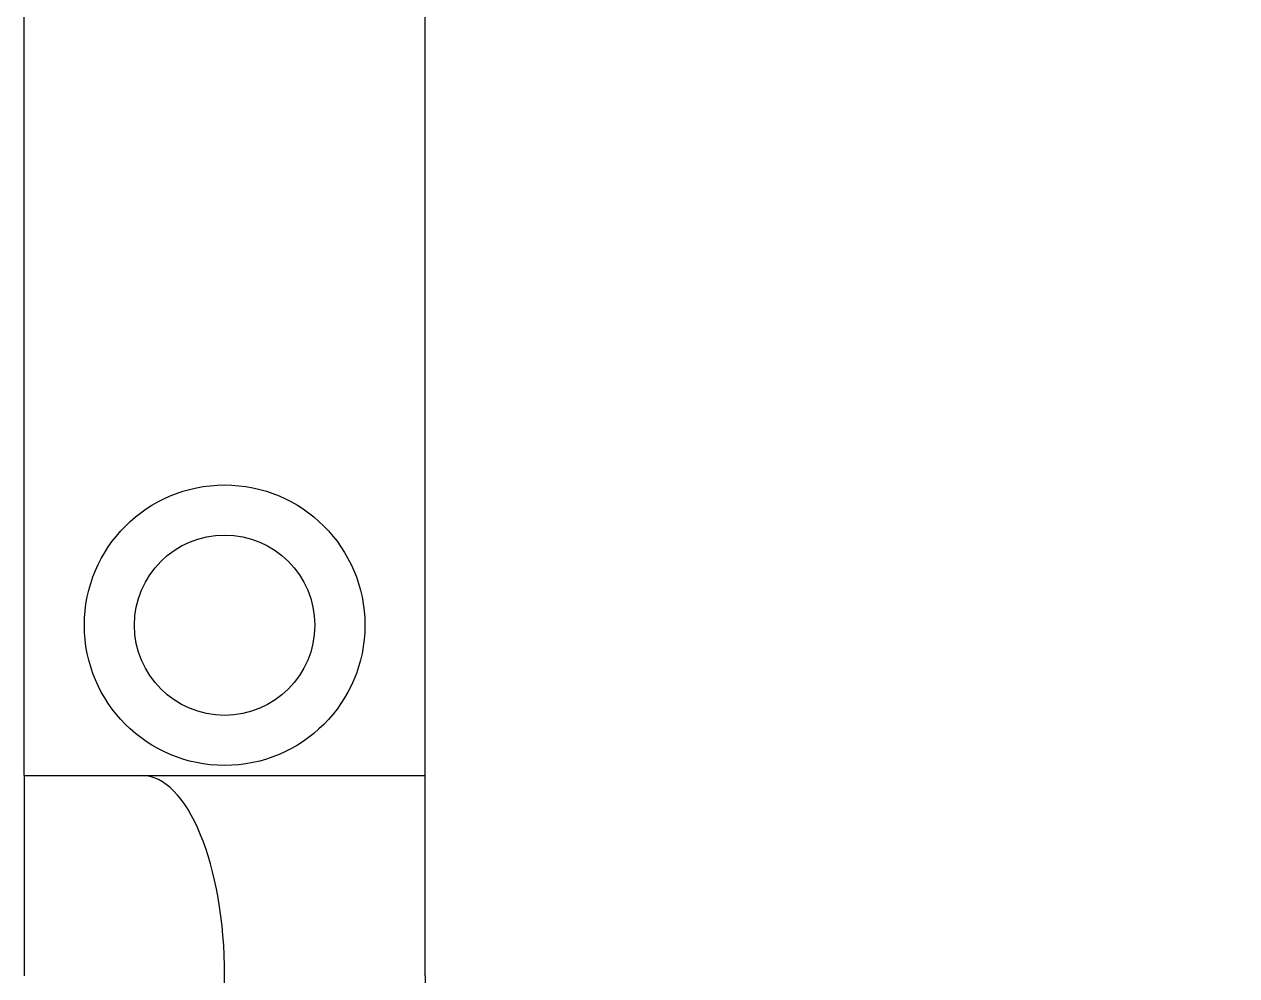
# Model space of a CAD drawing. Header units: millimetres. Extents: x 0 to 7722, y 0 to 5460.
# Drawn here: x 1137.9 to 1198.4, y 3551.5 to 3599 of the extents above; entities that cross this region are included whole.
import ezdxf

# ---------------------------------------------------------------- set-up
doc = ezdxf.new("R2010")
doc.units = ezdxf.units.MM
doc.header["$LTSCALE"] = 5
doc.layers.get('0').update_dxf_attribs({"linetype": 'CONTINUOUS'})

msp = doc.modelspace()

# ---------------------------------------------------------------- linework, layer by layer
for p, q in [((1137.931, 3561.483), (1137.931, 3748.983)), ((1157.931, 3561.483), (1157.931, 3748.983)), ((1137.931, 3561.483), (1137.931, 3551.483)), ((1137.931, 3561.483), (1157.931, 3561.483)), ((1157.931, 3551.483), (1157.931, 3561.483)), ((1147.931, 3493.483), (1147.931, 3551.483)), ((1157.931, 3551.483), (1157.931, 3522.116))]:
    msp.add_line(p, q)
for radius in [7, 4.5]:
    msp.add_circle((1147.931, 3568.983), radius)
msp.add_arc((1207.931, 3513.983), 37.5, 90, 139.02386)
msp.add_ellipse((1143.789, 3551.483), major_axis=(0, 10), ratio=0.414214, start_param=4.712389, end_param=6.283185)

doc.saveas('drawing.dxf')
